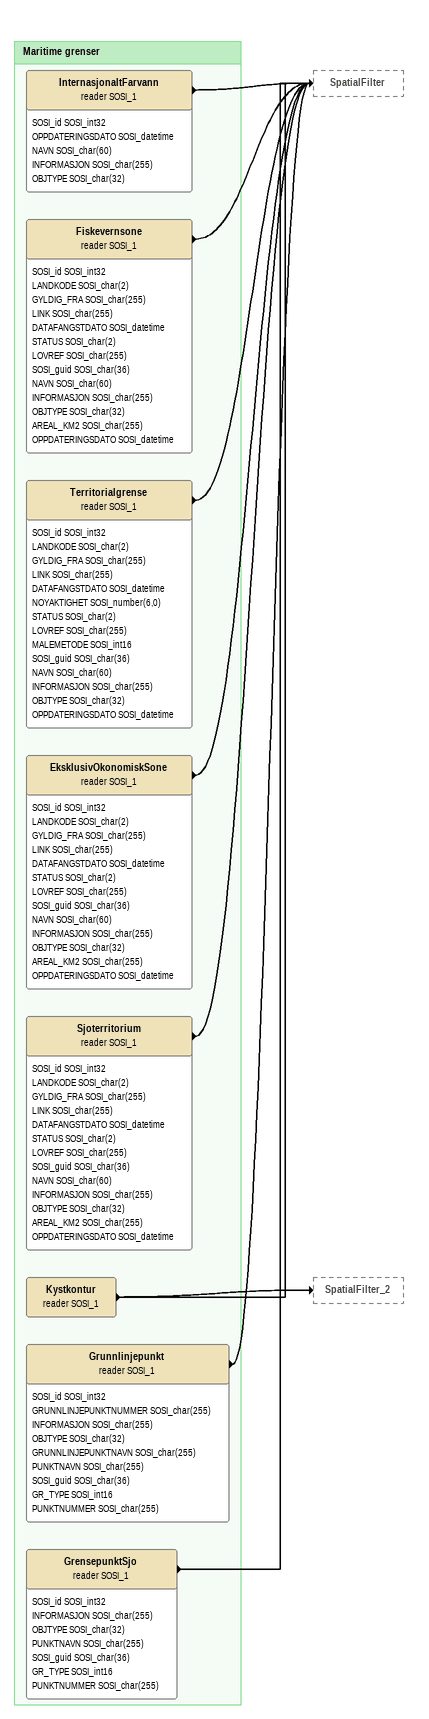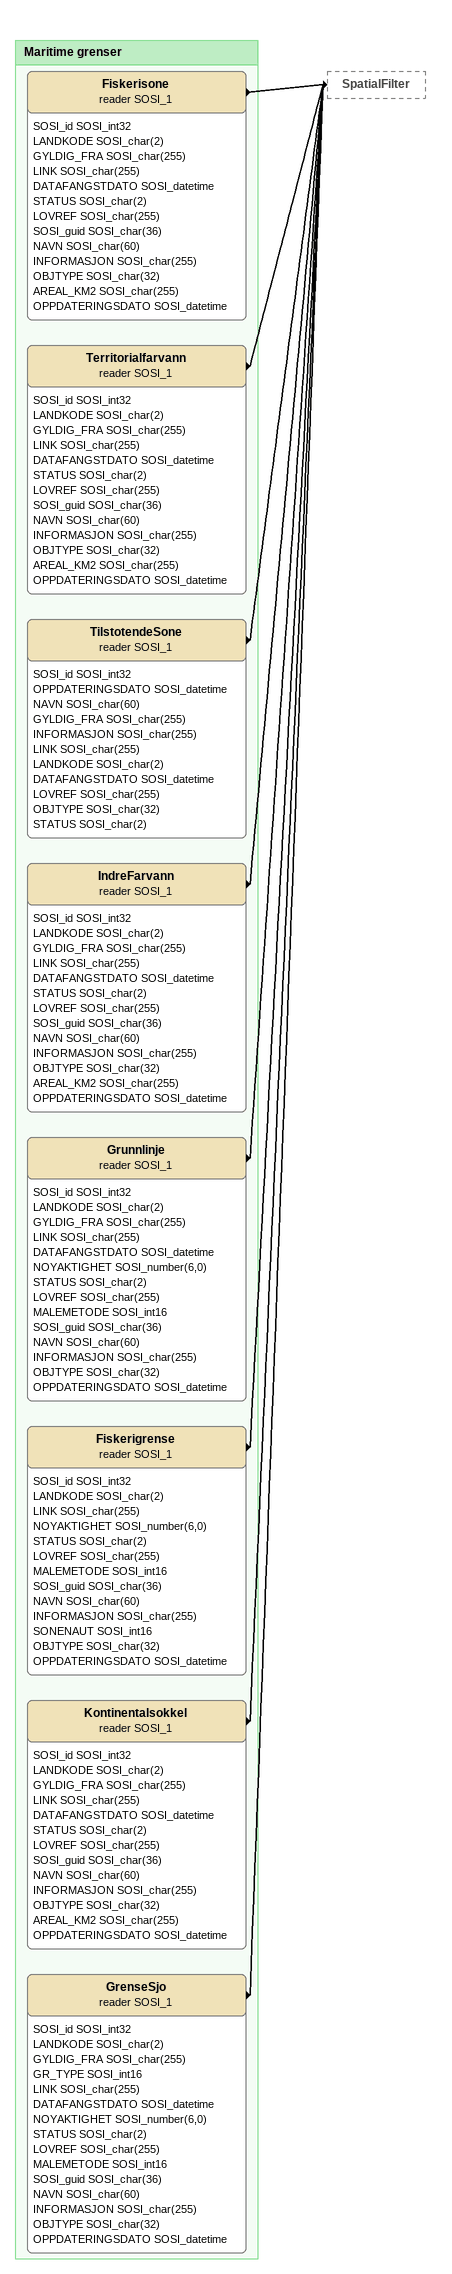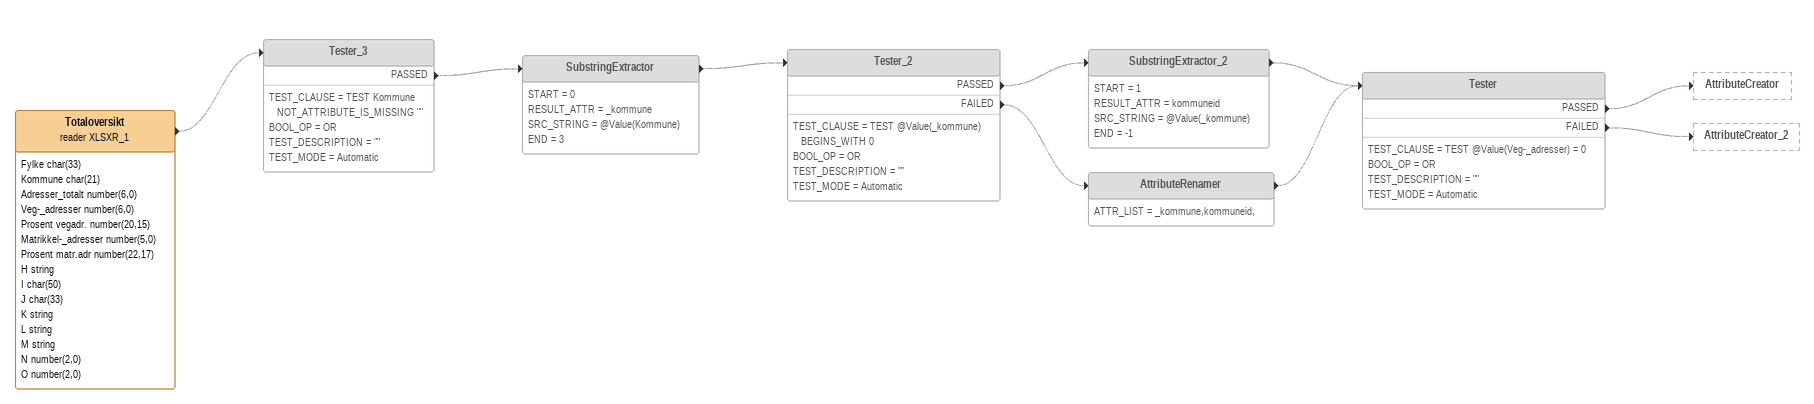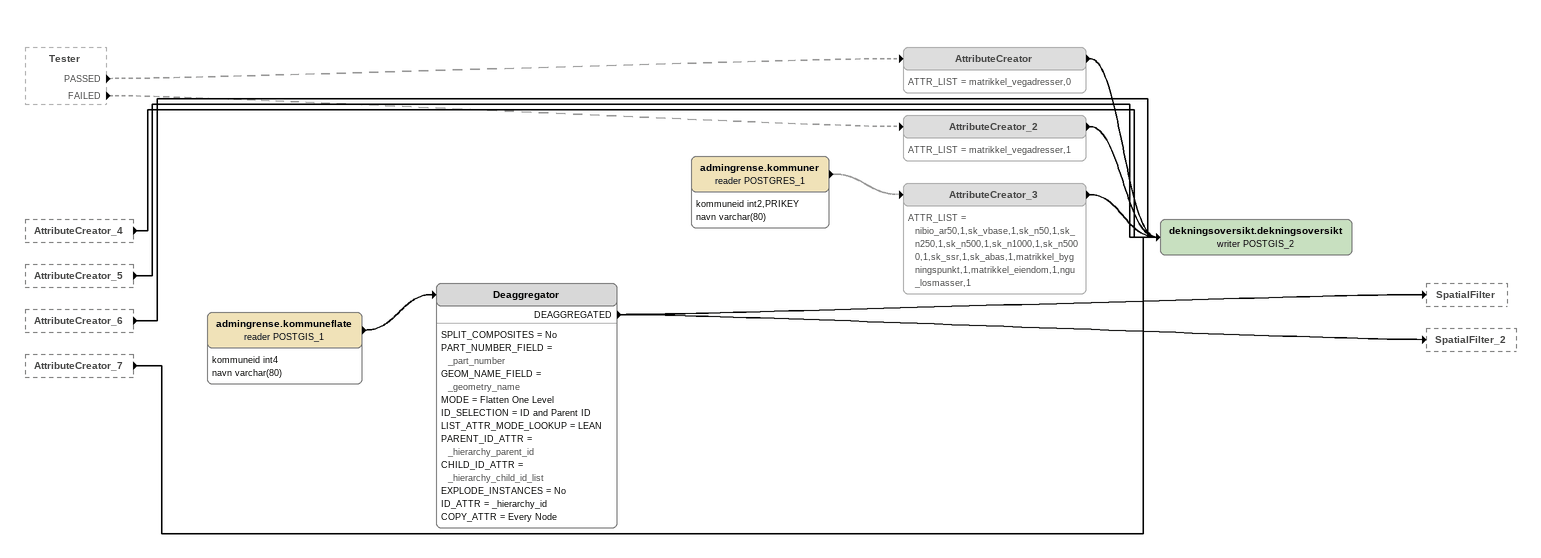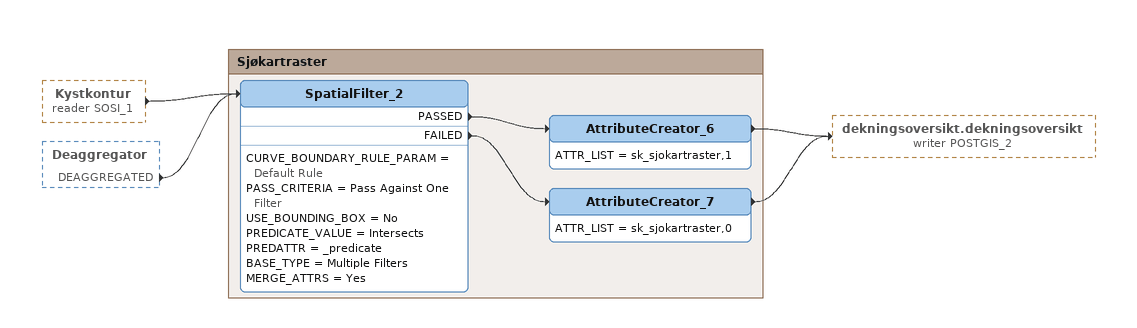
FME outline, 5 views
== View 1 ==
Bookmark: Maritime grenser
InternasjonaltFarvann (reader SOSI_1)
    attributes: SOSI_id SOSI_int32, OPPDATERINGSDATO SOSI_datetime, NAVN SOSI_char(60), INFORMASJON SOSI_char(255), OBJTYPE SOSI_char(32)
    -> SpatialFilter
Fiskevernsone (reader SOSI_1)
    attributes: SOSI_id SOSI_int32, LANDKODE SOSI_char(2), GYLDIG_FRA SOSI_char(255), LINK SOSI_char(255), DATAFANGSTDATO SOSI_datetime, STATUS SOSI_char(2), LOVREF SOSI_char(255), SOSI_guid SOSI_char(36), NAVN SOSI_char(60), INFORMASJON SOSI_char(255), OBJTYPE SOSI_char(32), AREAL_KM2 SOSI_char(255), OPPDATERINGSDATO SOSI_datetime
    -> SpatialFilter
Territorialgrense (reader SOSI_1)
    attributes: SOSI_id SOSI_int32, LANDKODE SOSI_char(2), GYLDIG_FRA SOSI_char(255), LINK SOSI_char(255), DATAFANGSTDATO SOSI_datetime, NOYAKTIGHET SOSI_number(6,0), STATUS SOSI_char(2), LOVREF SOSI_char(255), MALEMETODE SOSI_int16, SOSI_guid SOSI_char(36), NAVN SOSI_char(60), INFORMASJON SOSI_char(255), OBJTYPE SOSI_char(32), OPPDATERINGSDATO SOSI_datetime
    -> SpatialFilter
EksklusivOkonomiskSone (reader SOSI_1)
    attributes: SOSI_id SOSI_int32, LANDKODE SOSI_char(2), GYLDIG_FRA SOSI_char(255), LINK SOSI_char(255), DATAFANGSTDATO SOSI_datetime, STATUS SOSI_char(2), LOVREF SOSI_char(255), SOSI_guid SOSI_char(36), NAVN SOSI_char(60), INFORMASJON SOSI_char(255), OBJTYPE SOSI_char(32), AREAL_KM2 SOSI_char(255), OPPDATERINGSDATO SOSI_datetime
    -> SpatialFilter
Sjoterritorium (reader SOSI_1)
    attributes: SOSI_id SOSI_int32, LANDKODE SOSI_char(2), GYLDIG_FRA SOSI_char(255), LINK SOSI_char(255), DATAFANGSTDATO SOSI_datetime, STATUS SOSI_char(2), LOVREF SOSI_char(255), SOSI_guid SOSI_char(36), NAVN SOSI_char(60), INFORMASJON SOSI_char(255), OBJTYPE SOSI_char(32), AREAL_KM2 SOSI_char(255), OPPDATERINGSDATO SOSI_datetime
    -> SpatialFilter
Kystkontur (reader SOSI_1)
    -> SpatialFilter
    -> SpatialFilter_2
Grunnlinjepunkt (reader SOSI_1)
    attributes: SOSI_id SOSI_int32, GRUNNLINJEPUNKTNUMMER SOSI_char(255), INFORMASJON SOSI_char(255), OBJTYPE SOSI_char(32), GRUNNLINJEPUNKTNAVN SOSI_char(255), PUNKTNAVN SOSI_char(255), SOSI_guid SOSI_char(36), GR_TYPE SOSI_int16, PUNKTNUMMER SOSI_char(255)
    -> SpatialFilter
GrensepunktSjo (reader SOSI_1)
    attributes: SOSI_id SOSI_int32, INFORMASJON SOSI_char(255), OBJTYPE SOSI_char(32), PUNKTNAVN SOSI_char(255), SOSI_guid SOSI_char(36), GR_TYPE SOSI_int16, PUNKTNUMMER SOSI_char(255)
    -> SpatialFilter

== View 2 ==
Bookmark: Maritime grenser
Fiskerisone (reader SOSI_1)
    attributes: SOSI_id SOSI_int32, LANDKODE SOSI_char(2), GYLDIG_FRA SOSI_char(255), LINK SOSI_char(255), DATAFANGSTDATO SOSI_datetime, STATUS SOSI_char(2), LOVREF SOSI_char(255), SOSI_guid SOSI_char(36), NAVN SOSI_char(60), INFORMASJON SOSI_char(255), OBJTYPE SOSI_char(32), AREAL_KM2 SOSI_char(255), OPPDATERINGSDATO SOSI_datetime
    -> SpatialFilter
Territorialfarvann (reader SOSI_1)
    attributes: SOSI_id SOSI_int32, LANDKODE SOSI_char(2), GYLDIG_FRA SOSI_char(255), LINK SOSI_char(255), DATAFANGSTDATO SOSI_datetime, STATUS SOSI_char(2), LOVREF SOSI_char(255), SOSI_guid SOSI_char(36), NAVN SOSI_char(60), INFORMASJON SOSI_char(255), OBJTYPE SOSI_char(32), AREAL_KM2 SOSI_char(255), OPPDATERINGSDATO SOSI_datetime
    -> SpatialFilter
TilstotendeSone (reader SOSI_1)
    attributes: SOSI_id SOSI_int32, OPPDATERINGSDATO SOSI_datetime, NAVN SOSI_char(60), GYLDIG_FRA SOSI_char(255), INFORMASJON SOSI_char(255), LINK SOSI_char(255), LANDKODE SOSI_char(2), DATAFANGSTDATO SOSI_datetime, LOVREF SOSI_char(255), OBJTYPE SOSI_char(32), STATUS SOSI_char(2)
    -> SpatialFilter
IndreFarvann (reader SOSI_1)
    attributes: SOSI_id SOSI_int32, LANDKODE SOSI_char(2), GYLDIG_FRA SOSI_char(255), LINK SOSI_char(255), DATAFANGSTDATO SOSI_datetime, STATUS SOSI_char(2), LOVREF SOSI_char(255), SOSI_guid SOSI_char(36), NAVN SOSI_char(60), INFORMASJON SOSI_char(255), OBJTYPE SOSI_char(32), AREAL_KM2 SOSI_char(255), OPPDATERINGSDATO SOSI_datetime
    -> SpatialFilter
Grunnlinje (reader SOSI_1)
    attributes: SOSI_id SOSI_int32, LANDKODE SOSI_char(2), GYLDIG_FRA SOSI_char(255), LINK SOSI_char(255), DATAFANGSTDATO SOSI_datetime, NOYAKTIGHET SOSI_number(6,0), STATUS SOSI_char(2), LOVREF SOSI_char(255), MALEMETODE SOSI_int16, SOSI_guid SOSI_char(36), NAVN SOSI_char(60), INFORMASJON SOSI_char(255), OBJTYPE SOSI_char(32), OPPDATERINGSDATO SOSI_datetime
    -> SpatialFilter
Fiskerigrense (reader SOSI_1)
    attributes: SOSI_id SOSI_int32, LANDKODE SOSI_char(2), LINK SOSI_char(255), NOYAKTIGHET SOSI_number(6,0), STATUS SOSI_char(2), LOVREF SOSI_char(255), MALEMETODE SOSI_int16, SOSI_guid SOSI_char(36), NAVN SOSI_char(60), INFORMASJON SOSI_char(255), SONENAUT SOSI_int16, OBJTYPE SOSI_char(32), OPPDATERINGSDATO SOSI_datetime
    -> SpatialFilter
Kontinentalsokkel (reader SOSI_1)
    attributes: SOSI_id SOSI_int32, LANDKODE SOSI_char(2), GYLDIG_FRA SOSI_char(255), LINK SOSI_char(255), DATAFANGSTDATO SOSI_datetime, STATUS SOSI_char(2), LOVREF SOSI_char(255), SOSI_guid SOSI_char(36), NAVN SOSI_char(60), INFORMASJON SOSI_char(255), OBJTYPE SOSI_char(32), AREAL_KM2 SOSI_char(255), OPPDATERINGSDATO SOSI_datetime
    -> SpatialFilter
GrenseSjo (reader SOSI_1)
    attributes: SOSI_id SOSI_int32, LANDKODE SOSI_char(2), GYLDIG_FRA SOSI_char(255), GR_TYPE SOSI_int16, LINK SOSI_char(255), DATAFANGSTDATO SOSI_datetime, NOYAKTIGHET SOSI_number(6,0), STATUS SOSI_char(2), LOVREF SOSI_char(255), MALEMETODE SOSI_int16, SOSI_guid SOSI_char(36), NAVN SOSI_char(60), INFORMASJON SOSI_char(255), OBJTYPE SOSI_char(32), OPPDATERINGSDATO SOSI_datetime
    -> SpatialFilter

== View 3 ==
Totaloversikt (reader XLSXR_1)
    attributes: Fylke char(33), Kommune char(21), Adresser_totalt number(6,0), Veg-_adresser number(6,0), Prosent vegadr. number(20,15), Matrikkel-_adresser number(5,0), Prosent matr.adr number(22,17), H string, I char(50), J char(33), K string, L string, M string, N number(2,0), O number(2,0)
    -> Tester_3 [off]
Tester_3 [off]
    TEST_CLAUSE = TEST Kommune NOT_ATTRIBUTE_IS_MISSING ""
    BOOL_OP = OR
    TEST_DESCRIPTION = ""
    TEST_MODE = Automatic
    PASSED -> SubstringExtractor [off]
SubstringExtractor [off]
    START = 0
    RESULT_ATTR = _kommune
    SRC_STRING = @Value(Kommune)
    END = 3
    -> Tester_2 [off]
Tester_2 [off]
    TEST_CLAUSE = TEST @Value(_kommune) BEGINS_WITH 0
    BOOL_OP = OR
    TEST_DESCRIPTION = ""
    TEST_MODE = Automatic
    PASSED -> SubstringExtractor_2 [off]
    FAILED -> AttributeRenamer [off]
SubstringExtractor_2 [off]
    START = 1
    RESULT_ATTR = kommuneid
    SRC_STRING = @Value(_kommune)
    END = -1
    -> Tester [off]
AttributeRenamer [off]
    ATTR_LIST = _kommune,kommuneid,
    -> Tester [off]
Tester [off]
    TEST_CLAUSE = TEST @Value(Veg-_adresser) = 0
    BOOL_OP = OR
    TEST_DESCRIPTION = ""
    TEST_MODE = Automatic
    PASSED -> AttributeCreator [off]
    FAILED -> AttributeCreator_2 [off]

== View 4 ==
Tester [outside]
    PASSED -> AttributeCreator [off]
    FAILED -> AttributeCreator_2 [off]
AttributeCreator_4 [outside]
    -> dekningsoversikt.dekningsoversikt (writer POSTGIS_2)
AttributeCreator_5 [outside]
    -> dekningsoversikt.dekningsoversikt (writer POSTGIS_2)
AttributeCreator_6 [outside]
    -> dekningsoversikt.dekningsoversikt (writer POSTGIS_2)
AttributeCreator_7 [outside]
    -> dekningsoversikt.dekningsoversikt (writer POSTGIS_2)
AttributeCreator [off]
    ATTR_LIST = matrikkel_vegadresser,0
    -> dekningsoversikt.dekningsoversikt (writer POSTGIS_2)
AttributeCreator_2 [off]
    ATTR_LIST = matrikkel_vegadresser,1
    -> dekningsoversikt.dekningsoversikt (writer POSTGIS_2)
admingrense.kommuneflate (reader POSTGIS_1)
    attributes: kommuneid int4, navn varchar(80)
    -> Deaggregator
Deaggregator
    SPLIT_COMPOSITES = No
    PART_NUMBER_FIELD = _part_number
    GEOM_NAME_FIELD = _geometry_name
    MODE = Flatten One Level
    ID_SELECTION = ID and Parent ID
    LIST_ATTR_MODE_LOOKUP = LEAN
    PARENT_ID_ATTR = _hierarchy_parent_id
    CHILD_ID_ATTR = _hierarchy_child_id_list
    EXPLODE_INSTANCES = No
    ID_ATTR = _hierarchy_id
    COPY_ATTR = Every Node
    DEAGGREGATED -> SpatialFilter
    DEAGGREGATED -> SpatialFilter_2
admingrense.kommuner (reader POSTGRES_1)
    attributes: kommuneid int2,PRIKEY, navn varchar(80)
    -> AttributeCreator_3 [off]
AttributeCreator_3 [off]
    ATTR_LIST = nibio_ar50,1,sk_vbase,1,sk_n50,1,sk_n250,1,sk_n500,1,sk_n1000,1,sk_n5000,1,sk_ssr,1,sk_abas,1,matrikkel_bygningspunkt,1,matrikkel_eiendom,1,ngu_losmasser,1
    -> dekningsoversikt.dekningsoversikt (writer POSTGIS_2)
dekningsoversikt.dekningsoversikt (writer POSTGIS_2)

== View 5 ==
Kystkontur (reader SOSI_1) [outside]
    -> SpatialFilter_2
Deaggregator [outside]
    DEAGGREGATED -> SpatialFilter_2

Bookmark: Sjøkartraster
SpatialFilter_2
    CURVE_BOUNDARY_RULE_PARAM = Default Rule
    PASS_CRITERIA = Pass Against One Filter
    USE_BOUNDING_BOX = No
    PREDICATE_VALUE = Intersects
    PREDATTR = _predicate
    BASE_TYPE = Multiple Filters
    MERGE_ATTRS = Yes
    PASSED -> AttributeCreator_6
    FAILED -> AttributeCreator_7
AttributeCreator_6
    ATTR_LIST = sk_sjokartraster,1
    -> dekningsoversikt.dekningsoversikt (writer POSTGIS_2)
AttributeCreator_7
    ATTR_LIST = sk_sjokartraster,0
    -> dekningsoversikt.dekningsoversikt (writer POSTGIS_2)
